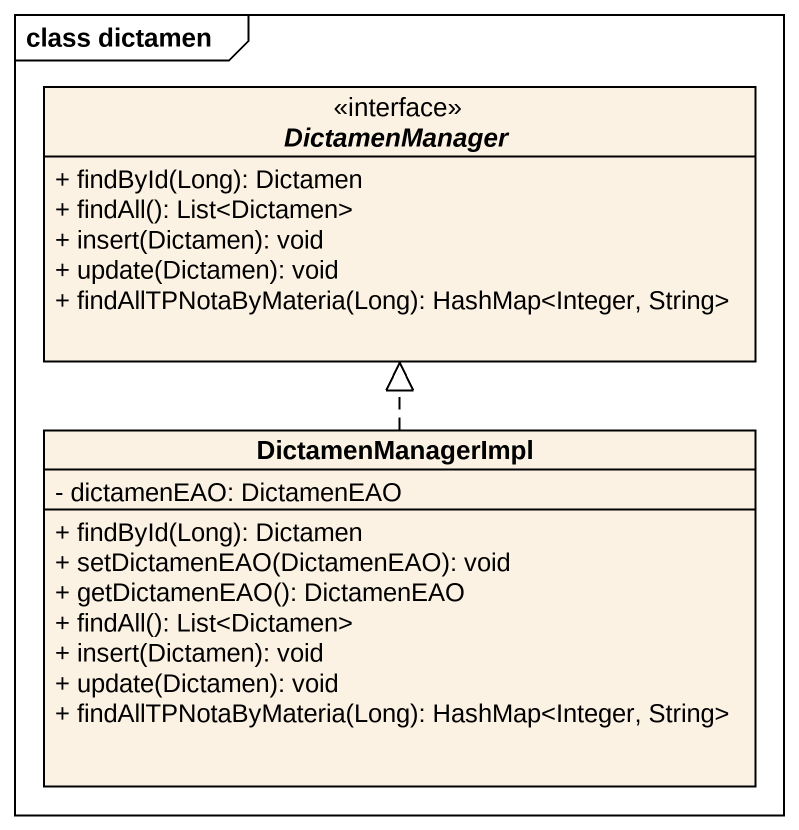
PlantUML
@startuml
mainframe class dictamen
hide circle
hide empty members
skinparam classAttributeIconSize 0
abstract class DictamenManager <<interface>> {
  + findById(Long): Dictamen
  + findAll(): List<Dictamen>
  + insert(Dictamen): void
  + update(Dictamen): void
  + findAllTPNotaByMateria(Long): HashMap<Integer, String>
}
class DictamenManagerImpl {
  - dictamenEAO: DictamenEAO
  + findById(Long): Dictamen
  + setDictamenEAO(DictamenEAO): void
  + getDictamenEAO(): DictamenEAO
  + findAll(): List<Dictamen>
  + insert(Dictamen): void
  + update(Dictamen): void
  + findAllTPNotaByMateria(Long): HashMap<Integer, String>
}
DictamenManagerImpl .up.|> DictamenManager
@enduml
